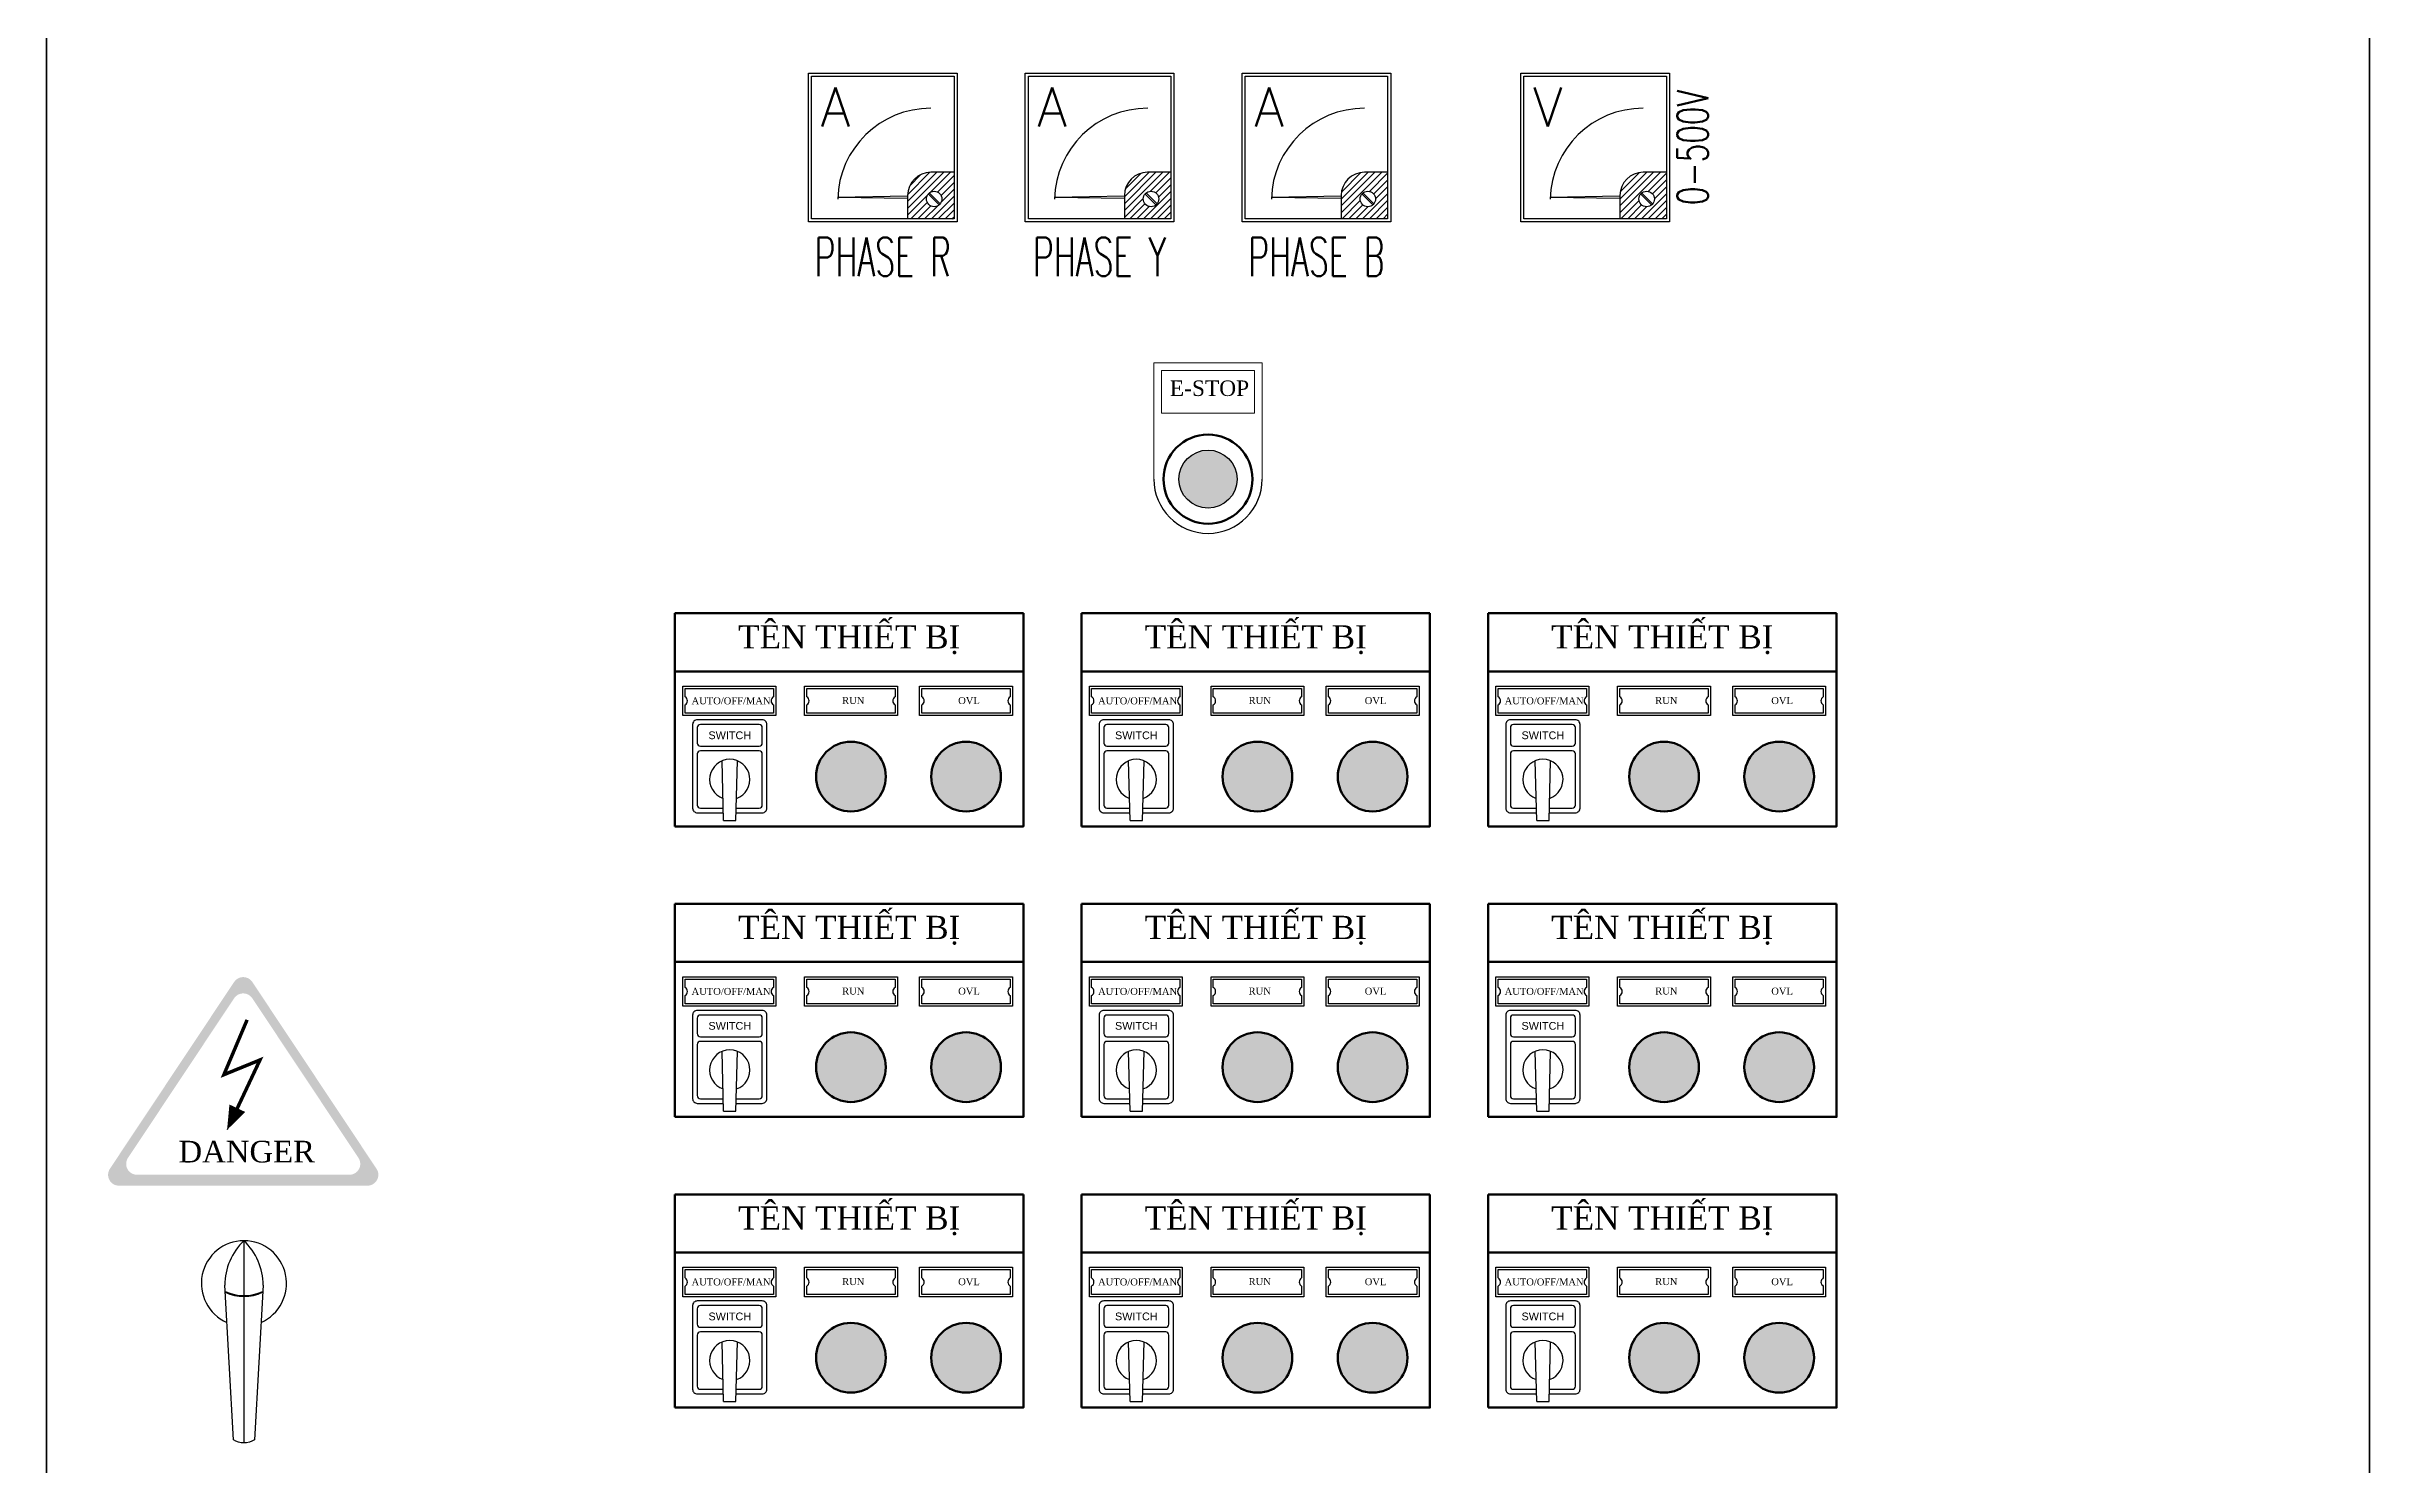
# Model space of a CAD drawing. Header units: millimetres. Extents: x 0 to 19177, y 0 to 12100.
# Drawn here: x 17900 to 18650, y 10877 to 11334 of the extents above; entities that cross this region are included whole.
import ezdxf
from ezdxf.enums import TextEntityAlignment as Align

# ---------------------------------------------------------------- set-up
doc = ezdxf.new("R2010")
doc.units = ezdxf.units.MM
doc.header["$MEASUREMENT"] = 0
for name, color, linetype in [('accessory', 9, 'Continuous'), ('BHT Line', 7, 'Continuous'), ('BHT Text', 2, 'Continuous'), ('CHANGE', 4, 'Continuous'), ('TBD', 2, 'Continuous'), ('text', 2, 'Continuous'), ('wire', 3, 'Continuous')]:
    doc.layers.add(name, color=color, linetype=linetype)
doc.layers.add('KICH THUOC', color=6, linetype='Continuous', lineweight=13)
doc.layers.add('NetDam', color=7, linetype='Continuous', lineweight=35)
doc.styles.add('SIMPLEX', font='SIMPLEX.shx', dxfattribs={"width": 0.7})
doc.styles.get("Standard").update_dxf_attribs({"font": 'arial.ttf'})
doc.styles.add('style1', font='times.ttf', dxfattribs={"height": 50})
doc.styles.add('Title', font='')
doc.styles.get('Title').set_extended_font_data('VNI-Helve')

# ---------------------------------------------------------------- blocks, each defined once
blk = doc.blocks.new('hand 1-1')
at = {"layer": 'CHANGE', "linetype": 'Continuous'}
for p, q in [((0, 27.5), (0, -8)), ((0, -8.5), (0, -103))]:
    blk.add_line(p, q, dxfattribs=at)
for points in [[(12.4, -1.2, 0.206672), (0, 27.5, 0.206672), (-12.4, -1.2)], [(12.4, -1.2), (6.8, -101, -0.292118), (-6.8, -101), (-12.4, -1.2)]]:
    blk.add_lwpolyline(points, format="xyb", dxfattribs=at)
for centre, radius, start, end in [((0, 0), 27.5, 293.6723, 246.3277), ((0, 20.3), 28.2, 244.5758, 295.4242), ((0, 20.3), 28.7, 245.1164, 294.8836)]:
    blk.add_arc(centre, radius, start, end, dxfattribs=at)
blk = doc.blocks.new('A$C7A565C56')
at = {"layer": 'CHANGE'}
h = blk.add_hatch(dxfattribs=at)
h.set_pattern_fill('ANSI31', color=256, scale=25, style=0)
h.set_pattern_definition([(45, (-4454.082, -2376.7422), (-2.2097087, 2.2097087), [])])
h.paths.add_polyline_path([(46, 32), (31, 32, 0.414214), (16, 17), (16, 2), (46, 2)])
h.paths.add_polyline_path([(38.2, 14.8, -1), (28.2, 14.8, -1)], flags=16)
for p, q in [((46, 32), (31, 32)), ((16, 16.5), (-29.1, 15.7)), ((16, 15), (-29.1, 15.7)), ((16, 17), (16, 2)), ((29.3, 18), (36.4, 10.9)), ((30, 18.7), (37.1, 11.6))]:
    blk.add_line(p, q, dxfattribs=at)
for points in [[(-48, 96), (48, 96), (48, 0), (-48, 0)], [(-46, 94), (46, 94), (46, 2), (-46, 2)]]:
    blk.add_lwpolyline(points, close=True, dxfattribs=at)
blk.add_circle((33.2, 14.8), 5, dxfattribs=at)
for centre, radius, start, end in [((30.8, 13.4), 59.9, 89.7689, 178.7099), ((31, 17), 15, 90, 180)]:
    blk.add_arc(centre, radius, start, end, dxfattribs=at)
at = {"layer": 'text', "style": 'SIMPLEX'}
blk.add_text('A', height=25, dxfattribs=at).set_placement((-40.2, 61.6))
blk = doc.blocks.new('Meter A-96')
blk.add_blockref('A$C7A565C56', (48, 0))
blk = doc.blocks.new('A$C0DD7342E')
at = {"layer": 'CHANGE'}
h = blk.add_hatch(dxfattribs=at)
h.set_pattern_fill('ANSI31', color=256, scale=25, style=0)
h.set_pattern_definition([(45, (-4454.082, -2472.7422), (-2.2097087, 2.2097087), [])])
h.paths.add_polyline_path([(46, -64), (31, -64, 0.414214), (16, -79), (16, -94), (46, -94)])
h.paths.add_polyline_path([(38.2, -81.2, -1), (28.2, -81.2, -1)], flags=16)
for p, q in [((46, -64), (31, -64)), ((16, -79.5), (-29.1, -80.3)), ((16, -81), (-29.1, -80.3)), ((16, -79), (16, -94)), ((29.3, -78), (36.4, -85.1)), ((30, -77.3), (37.1, -84.4))]:
    blk.add_line(p, q, dxfattribs=at)
for points in [[(-48, 0), (48, 0), (48, -96), (-48, -96)], [(-46, -2), (46, -2), (46, -94), (-46, -94)]]:
    blk.add_lwpolyline(points, close=True, dxfattribs=at)
blk.add_circle((33.2, -81.2), 5, dxfattribs=at)
for centre, radius, start, end in [((30.8, -82.6), 59.9, 89.7689, 178.7099), ((31, -79), 15, 90, 180)]:
    blk.add_arc(centre, radius, start, end, dxfattribs=at)
at = {"layer": 'text', "linetype": 'ByBlock', "style": 'SIMPLEX'}
blk.add_text('V', height=25, dxfattribs=at).set_placement((-40.2, -34.4))
blk = doc.blocks.new('SWITCH1')
at = {"layer": 'CHANGE'}
for p, q in [((-4, -26.5), (-5, 12)), ((4, -26.5), (5, 12)), ((-4, -26.5), (4, -26.5))]:
    blk.add_line(p, q, dxfattribs=at)
for points in [[(4.1, -21.5), (21, -21.5, 0.414214), (24, -18.5), (24, 35.5, 0.414214), (21, 38.5), (-21, 38.5, 0.414214), (-24, 35.5), (-24, -18.5, 0.414214), (-21, -21.5), (-4.1, -21.5)], [(4.2, -18.5), (19, -18.5, 0.414214), (21, -16.5), (21, 16.5, 0.414214), (19, 18.5), (-19, 18.5, 0.414214), (-21, 16.5), (-21, -16.5, 0.414214), (-19, -18.5), (-4.2, -18.5)]]:
    blk.add_lwpolyline(points, format="xyb", dxfattribs=at)
blk.add_lwpolyline([(-21, 23.5, 0.414214), (-19, 21.5), (19, 21.5, 0.414214), (21, 23.5), (21, 33.5, 0.414214), (19, 35.5), (-19, 35.5, 0.414214), (-21, 33.5)], format="xyb", close=True, dxfattribs=at)
blk.add_arc((0, 0), 13, 289.5999, 250.4001, dxfattribs=at)
at = {"layer": 'text', "style": 'Title'}
blk.add_text('SWITCH', height=5, dxfattribs=at).set_placement((0, 28.5), align=Align.MIDDLE_CENTER)

msp = doc.modelspace()

# ---------------------------------------------------------------- hatches: boundary and pattern name
h = msp.add_hatch(color=1)
h.dxf.hatch_style = 1
h.paths.add_polyline_path([(18266.09, 11194.74, 1), (18284.84, 11194.74, 1)])
at = {"lineweight": 200}
h = msp.add_hatch(color=2, dxfattribs=at)
h.dxf.hatch_style = 1
h.paths.add_polyline_path([(18186.12, 11098.75, 1), (18208.62, 11098.75, 1)])
h.paths.add_polyline_path([(18156.73, 11120.91), (18164.87, 11120.91), (18164.87, 11125.71), (18156.73, 11125.71)], flags=9)
h = msp.add_hatch(color=2, dxfattribs=at)
h.dxf.hatch_style = 1
h.paths.add_polyline_path([(18317.37, 11098.75, 1), (18339.87, 11098.75, 1)])
h.paths.add_polyline_path([(18287.98, 11120.91), (18296.12, 11120.91), (18296.12, 11125.71), (18287.98, 11125.71)], flags=9)
h = msp.add_hatch(color=2, dxfattribs=at)
h.dxf.hatch_style = 1
h.paths.add_polyline_path([(18448.62, 11098.75, 1), (18471.12, 11098.75, 1)])
h.paths.add_polyline_path([(18419.23, 11120.91), (18427.37, 11120.91), (18427.37, 11125.71), (18419.23, 11125.71)], flags=9)
h = msp.add_hatch(color=3, dxfattribs=at)
h.dxf.hatch_style = 1
h.paths.add_polyline_path([(18148.94, 11098.75, 1), (18171.44, 11098.75, 1)])
h = msp.add_hatch(color=3, dxfattribs=at)
h.dxf.hatch_style = 1
h.paths.add_polyline_path([(18280.19, 11098.75, 1), (18302.69, 11098.75, 1)])
h = msp.add_hatch(color=3, dxfattribs=at)
h.dxf.hatch_style = 1
h.paths.add_polyline_path([(18411.44, 11098.75, 1), (18433.94, 11098.75, 1)])
h = msp.add_hatch(color=2, dxfattribs=at)
h.dxf.hatch_style = 1
h.paths.add_polyline_path([(18186.12, 11005, 1), (18208.62, 11005, 1)])
h.paths.add_polyline_path([(18156.73, 11027.16), (18164.87, 11027.16), (18164.87, 11031.96), (18156.73, 11031.96)], flags=9)
h = msp.add_hatch(color=2, dxfattribs=at)
h.dxf.hatch_style = 1
h.paths.add_polyline_path([(18317.37, 11005, 1), (18339.87, 11005, 1)])
h.paths.add_polyline_path([(18287.98, 11027.16), (18296.12, 11027.16), (18296.12, 11031.96), (18287.98, 11031.96)], flags=9)
h = msp.add_hatch(color=2, dxfattribs=at)
h.dxf.hatch_style = 1
h.paths.add_polyline_path([(18448.62, 11005, 1), (18471.12, 11005, 1)])
h.paths.add_polyline_path([(18419.23, 11027.16), (18427.37, 11027.16), (18427.37, 11031.96), (18419.23, 11031.96)], flags=9)
h = msp.add_hatch(color=3, dxfattribs=at)
h.dxf.hatch_style = 1
h.paths.add_polyline_path([(18148.94, 11005, 1), (18171.44, 11005, 1)])
h = msp.add_hatch(color=3, dxfattribs=at)
h.dxf.hatch_style = 1
h.paths.add_polyline_path([(18280.19, 11005, 1), (18302.69, 11005, 1)])
h = msp.add_hatch(color=3, dxfattribs=at)
h.dxf.hatch_style = 1
h.paths.add_polyline_path([(18411.44, 11005, 1), (18433.94, 11005, 1)])
h = msp.add_hatch(color=2, dxfattribs=at)
h.dxf.hatch_style = 1
h.paths.add_polyline_path([(18186.12, 10911.25, 1), (18208.62, 10911.25, 1)])
h.paths.add_polyline_path([(18156.73, 10933.41), (18164.87, 10933.41), (18164.87, 10938.21), (18156.73, 10938.21)], flags=9)
h = msp.add_hatch(color=2, dxfattribs=at)
h.dxf.hatch_style = 1
h.paths.add_polyline_path([(18317.37, 10911.25, 1), (18339.87, 10911.25, 1)])
h.paths.add_polyline_path([(18287.98, 10933.41), (18296.12, 10933.41), (18296.12, 10938.21), (18287.98, 10938.21)], flags=9)
h = msp.add_hatch(color=2, dxfattribs=at)
h.dxf.hatch_style = 1
h.paths.add_polyline_path([(18448.62, 10911.25, 1), (18471.12, 10911.25, 1)])
h.paths.add_polyline_path([(18419.23, 10933.41), (18427.37, 10933.41), (18427.37, 10938.21), (18419.23, 10938.21)], flags=9)
h = msp.add_hatch(color=3, dxfattribs=at)
h.dxf.hatch_style = 1
h.paths.add_polyline_path([(18148.94, 10911.25, 1), (18171.44, 10911.25, 1)])
h = msp.add_hatch(color=3, dxfattribs=at)
h.dxf.hatch_style = 1
h.paths.add_polyline_path([(18280.19, 10911.25, 1), (18302.69, 10911.25, 1)])
h = msp.add_hatch(color=3, dxfattribs=at)
h.dxf.hatch_style = 1
h.paths.add_polyline_path([(18411.44, 10911.25, 1), (18433.94, 10911.25, 1)])
at = {"layer": 'BHT Line', "ltscale": 15}
h = msp.add_hatch(color=2, dxfattribs=at)
h.paths.add_polyline_path([(18007.03, 10972.22, -0.598749), (18004.12, 10966.77), (17923.87, 10966.77, -0.598749), (17920.95, 10972.22), (17961.07, 11032.51, -0.5357), (17966.91, 11032.51)])
h.paths.add_polyline_path([(17966.91, 11027.25, 0.5357), (17961.07, 11027.25), (17926.79, 10975.73, 0.598749), (17929.71, 10970.28), (17998.28, 10970.28, 0.598749), (18001.19, 10975.73)], flags=16)

# ---------------------------------------------------------------- linework, layer by layer
at = {"lineweight": 200}
for p, q in [((18103.38, 11132.69), (18103.38, 11151.44)), ((18103.38, 11151.44), (18215.88, 11151.44)), ((18215.88, 11151.44), (18215.88, 11132.69)), ((18234.63, 11132.69), (18234.63, 11151.44)), ((18234.63, 11151.44), (18347.13, 11151.44)), ((18347.13, 11151.44), (18347.13, 11132.69)), ((18365.88, 11132.69), (18365.88, 11151.44)), ((18365.88, 11151.44), (18478.38, 11151.44)), ((18478.38, 11151.44), (18478.38, 11132.69)), ((18103.38, 11038.94), (18103.38, 11057.69)), ((18103.38, 11057.69), (18215.88, 11057.69)), ((18215.88, 11057.69), (18215.88, 11038.94)), ((18234.63, 11038.94), (18234.63, 11057.69)), ((18234.63, 11057.69), (18347.13, 11057.69)), ((18347.13, 11057.69), (18347.13, 11038.94)), ((18365.88, 11038.94), (18365.88, 11057.69)), ((18365.88, 11057.69), (18478.38, 11057.69)), ((18478.38, 11057.69), (18478.38, 11038.94)), ((18103.38, 10945.19), (18103.38, 10963.94)), ((18103.38, 10963.94), (18215.88, 10963.94)), ((18215.88, 10963.94), (18215.88, 10945.19)), ((18234.63, 10945.19), (18234.63, 10963.94)), ((18234.63, 10963.94), (18347.13, 10963.94)), ((18347.13, 10963.94), (18347.13, 10945.19)), ((18365.88, 10945.19), (18365.88, 10963.94)), ((18365.88, 10963.94), (18478.38, 10963.94)), ((18478.38, 10963.94), (18478.38, 10945.19))]:
    msp.add_line(p, q, dxfattribs=at)
for points in [[(18103.38, 11082.69), (18215.88, 11082.69), (18215.88, 11132.69), (18103.38, 11132.69)], [(18234.63, 11082.69), (18347.13, 11082.69), (18347.13, 11132.69), (18234.63, 11132.69)], [(18365.88, 11082.69), (18478.38, 11082.69), (18478.38, 11132.69), (18365.88, 11132.69)], [(18103.38, 10988.94), (18215.88, 10988.94), (18215.88, 11038.94), (18103.38, 11038.94)], [(18234.63, 10988.94), (18347.13, 10988.94), (18347.13, 11038.94), (18234.63, 11038.94)], [(18365.88, 10988.94), (18478.38, 10988.94), (18478.38, 11038.94), (18365.88, 11038.94)], [(18103.38, 10895.19), (18215.88, 10895.19), (18215.88, 10945.19), (18103.38, 10945.19)], [(18234.63, 10895.19), (18347.13, 10895.19), (18347.13, 10945.19), (18234.63, 10945.19)], [(18365.88, 10895.19), (18478.38, 10895.19), (18478.38, 10945.19), (18365.88, 10945.19)]]:
    msp.add_lwpolyline(points, close=True, dxfattribs=at)
at = {"color": 1, "lineweight": 211}
msp.add_circle((18275.47, 11194.74), 14.38, dxfattribs=at)
at = {"color": 1}
msp.add_circle((18275.47, 11194.74), 9.37, dxfattribs=at)
at = {"lineweight": 200}
for centre in [(18160.19, 11098.75), (18197.37, 11098.75), (18291.44, 11098.75), (18328.62, 11098.75), (18422.69, 11098.75), (18459.87, 11098.75), (18160.19, 11005), (18197.37, 11005), (18291.44, 11005), (18328.62, 11005), (18422.69, 11005), (18459.87, 11005), (18160.19, 10911.25), (18197.37, 10911.25), (18291.44, 10911.25), (18328.62, 10911.25), (18422.69, 10911.25), (18459.87, 10911.25)]:
    msp.add_circle(centre, 11.25, dxfattribs=at)
at = {"color": 0}
msp.add_arc((18275.47, 11194.74), 17.5, 180, 0, dxfattribs=at)
at = {"layer": 'BHT Line', "color": 1, "ltscale": 15}
msp.add_line((17969.41, 11007.33), (17958.78, 10984.76), dxfattribs=at)
at = {"layer": 'BHT Line', "color": 1, "ltscale": 15, "const_width": 1.12}
msp.add_lwpolyline([(17965.24, 11020.27), (17957.75, 11002.57), (17969.41, 11007.33), (17962.08, 10991.75)], dxfattribs=at)
at = {"layer": 'BHT Line', "color": 1, "ltscale": 15}
msp.add_lwpolyline([(17958.78, 10984.76, 0, 5.61, 0), (17958.78, 10984.76, 0, 5.61, 0), (17962.08, 10991.75, 5.61, 5.61, 0)], format="xyseb", dxfattribs=at)
at = {"layer": 'KICH THUOC', "color": 0}
msp.add_lwpolyline([(18292.97, 11194.74), (18292.97, 11232.24), (18257.97, 11232.24), (18257.97, 11194.74)], dxfattribs=at)
msp.add_lwpolyline([(18260.47, 11216.05), (18290.47, 11216.05), (18290.47, 11229.74), (18260.47, 11229.74)], close=True, dxfattribs=at)
at = {"layer": 'NetDam', "color": 0}
msp.add_lwpolyline([(17900.47, 11735.24), (18650.47, 11735.24), (18650.47, 10135.24), (17900.47, 10135.24)], close=True, dxfattribs=at)
at = {"layer": 'TBD', "color": 0}
for points in [[(18105.91, 11127.93), (18135.91, 11127.93), (18135.91, 11118.43), (18105.91, 11118.43)], [(18145.19, 11127.93), (18175.19, 11127.93), (18175.19, 11118.43), (18145.19, 11118.43)], [(18182.37, 11127.93), (18212.37, 11127.93), (18212.37, 11118.43), (18182.37, 11118.43)], [(18237.16, 11127.93), (18267.16, 11127.93), (18267.16, 11118.43), (18237.16, 11118.43)], [(18276.44, 11127.93), (18306.44, 11127.93), (18306.44, 11118.43), (18276.44, 11118.43)], [(18313.62, 11127.93), (18343.62, 11127.93), (18343.62, 11118.43), (18313.62, 11118.43)], [(18368.41, 11127.93), (18398.41, 11127.93), (18398.41, 11118.43), (18368.41, 11118.43)], [(18407.69, 11127.93), (18437.69, 11127.93), (18437.69, 11118.43), (18407.69, 11118.43)], [(18444.87, 11127.93), (18474.87, 11127.93), (18474.87, 11118.43), (18444.87, 11118.43)], [(18105.91, 11034.18), (18135.91, 11034.18), (18135.91, 11024.68), (18105.91, 11024.68)], [(18145.19, 11034.18), (18175.19, 11034.18), (18175.19, 11024.68), (18145.19, 11024.68)], [(18182.37, 11034.18), (18212.37, 11034.18), (18212.37, 11024.68), (18182.37, 11024.68)], [(18237.16, 11034.18), (18267.16, 11034.18), (18267.16, 11024.68), (18237.16, 11024.68)], [(18276.44, 11034.18), (18306.44, 11034.18), (18306.44, 11024.68), (18276.44, 11024.68)], [(18313.62, 11034.18), (18343.62, 11034.18), (18343.62, 11024.68), (18313.62, 11024.68)], [(18368.41, 11034.18), (18398.41, 11034.18), (18398.41, 11024.68), (18368.41, 11024.68)], [(18407.69, 11034.18), (18437.69, 11034.18), (18437.69, 11024.68), (18407.69, 11024.68)], [(18444.87, 11034.18), (18474.87, 11034.18), (18474.87, 11024.68), (18444.87, 11024.68)], [(18105.91, 10940.43), (18135.91, 10940.43), (18135.91, 10930.93), (18105.91, 10930.93)], [(18145.19, 10940.43), (18175.19, 10940.43), (18175.19, 10930.93), (18145.19, 10930.93)], [(18182.37, 10940.43), (18212.37, 10940.43), (18212.37, 10930.93), (18182.37, 10930.93)], [(18237.16, 10940.43), (18267.16, 10940.43), (18267.16, 10930.93), (18237.16, 10930.93)], [(18276.44, 10940.43), (18306.44, 10940.43), (18306.44, 10930.93), (18276.44, 10930.93)], [(18313.62, 10940.43), (18343.62, 10940.43), (18343.62, 10930.93), (18313.62, 10930.93)], [(18368.41, 10940.43), (18398.41, 10940.43), (18398.41, 10930.93), (18368.41, 10930.93)], [(18407.69, 10940.43), (18437.69, 10940.43), (18437.69, 10930.93), (18407.69, 10930.93)], [(18444.87, 10940.43), (18474.87, 10940.43), (18474.87, 10930.93), (18444.87, 10930.93)]]:
    msp.add_lwpolyline(points, close=True, dxfattribs=at)
for points in [[(18106.66, 11124.48), (18106.66, 11127.18), (18135.16, 11127.18), (18135.16, 11124.48)], [(18145.94, 11124.48), (18145.94, 11127.18), (18174.44, 11127.18), (18174.44, 11124.48)], [(18183.12, 11124.48), (18183.12, 11127.18), (18211.62, 11127.18), (18211.62, 11124.48)], [(18237.91, 11124.48), (18237.91, 11127.18), (18266.41, 11127.18), (18266.41, 11124.48)], [(18277.19, 11124.48), (18277.19, 11127.18), (18305.69, 11127.18), (18305.69, 11124.48)], [(18314.37, 11124.48), (18314.37, 11127.18), (18342.87, 11127.18), (18342.87, 11124.48)], [(18369.16, 11124.48), (18369.16, 11127.18), (18397.66, 11127.18), (18397.66, 11124.48)], [(18408.44, 11124.48), (18408.44, 11127.18), (18436.94, 11127.18), (18436.94, 11124.48)], [(18445.62, 11124.48), (18445.62, 11127.18), (18474.12, 11127.18), (18474.12, 11124.48)], [(18135.16, 11121.88), (18135.16, 11119.18), (18106.66, 11119.18), (18106.66, 11121.88)], [(18174.44, 11121.88), (18174.44, 11119.18), (18145.94, 11119.18), (18145.94, 11121.88)], [(18211.62, 11121.88), (18211.62, 11119.18), (18183.12, 11119.18), (18183.12, 11121.88)], [(18266.41, 11121.88), (18266.41, 11119.18), (18237.91, 11119.18), (18237.91, 11121.88)], [(18305.69, 11121.88), (18305.69, 11119.18), (18277.19, 11119.18), (18277.19, 11121.88)], [(18342.87, 11121.88), (18342.87, 11119.18), (18314.37, 11119.18), (18314.37, 11121.88)], [(18397.66, 11121.88), (18397.66, 11119.18), (18369.16, 11119.18), (18369.16, 11121.88)], [(18436.94, 11121.88), (18436.94, 11119.18), (18408.44, 11119.18), (18408.44, 11121.88)], [(18474.12, 11121.88), (18474.12, 11119.18), (18445.62, 11119.18), (18445.62, 11121.88)], [(18106.66, 11030.73), (18106.66, 11033.43), (18135.16, 11033.43), (18135.16, 11030.73)], [(18145.94, 11030.73), (18145.94, 11033.43), (18174.44, 11033.43), (18174.44, 11030.73)], [(18183.12, 11030.73), (18183.12, 11033.43), (18211.62, 11033.43), (18211.62, 11030.73)], [(18237.91, 11030.73), (18237.91, 11033.43), (18266.41, 11033.43), (18266.41, 11030.73)], [(18277.19, 11030.73), (18277.19, 11033.43), (18305.69, 11033.43), (18305.69, 11030.73)], [(18314.37, 11030.73), (18314.37, 11033.43), (18342.87, 11033.43), (18342.87, 11030.73)], [(18369.16, 11030.73), (18369.16, 11033.43), (18397.66, 11033.43), (18397.66, 11030.73)], [(18408.44, 11030.73), (18408.44, 11033.43), (18436.94, 11033.43), (18436.94, 11030.73)], [(18445.62, 11030.73), (18445.62, 11033.43), (18474.12, 11033.43), (18474.12, 11030.73)], [(18135.16, 11028.13), (18135.16, 11025.43), (18106.66, 11025.43), (18106.66, 11028.13)], [(18174.44, 11028.13), (18174.44, 11025.43), (18145.94, 11025.43), (18145.94, 11028.13)], [(18211.62, 11028.13), (18211.62, 11025.43), (18183.12, 11025.43), (18183.12, 11028.13)], [(18266.41, 11028.13), (18266.41, 11025.43), (18237.91, 11025.43), (18237.91, 11028.13)], [(18305.69, 11028.13), (18305.69, 11025.43), (18277.19, 11025.43), (18277.19, 11028.13)], [(18342.87, 11028.13), (18342.87, 11025.43), (18314.37, 11025.43), (18314.37, 11028.13)], [(18397.66, 11028.13), (18397.66, 11025.43), (18369.16, 11025.43), (18369.16, 11028.13)], [(18436.94, 11028.13), (18436.94, 11025.43), (18408.44, 11025.43), (18408.44, 11028.13)], [(18474.12, 11028.13), (18474.12, 11025.43), (18445.62, 11025.43), (18445.62, 11028.13)], [(18106.66, 10936.98), (18106.66, 10939.68), (18135.16, 10939.68), (18135.16, 10936.98)], [(18145.94, 10936.98), (18145.94, 10939.68), (18174.44, 10939.68), (18174.44, 10936.98)], [(18183.12, 10936.98), (18183.12, 10939.68), (18211.62, 10939.68), (18211.62, 10936.98)], [(18237.91, 10936.98), (18237.91, 10939.68), (18266.41, 10939.68), (18266.41, 10936.98)], [(18277.19, 10936.98), (18277.19, 10939.68), (18305.69, 10939.68), (18305.69, 10936.98)], [(18314.37, 10936.98), (18314.37, 10939.68), (18342.87, 10939.68), (18342.87, 10936.98)], [(18369.16, 10936.98), (18369.16, 10939.68), (18397.66, 10939.68), (18397.66, 10936.98)], [(18408.44, 10936.98), (18408.44, 10939.68), (18436.94, 10939.68), (18436.94, 10936.98)], [(18445.62, 10936.98), (18445.62, 10939.68), (18474.12, 10939.68), (18474.12, 10936.98)], [(18135.16, 10934.38), (18135.16, 10931.68), (18106.66, 10931.68), (18106.66, 10934.38)], [(18174.44, 10934.38), (18174.44, 10931.68), (18145.94, 10931.68), (18145.94, 10934.38)], [(18211.62, 10934.38), (18211.62, 10931.68), (18183.12, 10931.68), (18183.12, 10934.38)], [(18266.41, 10934.38), (18266.41, 10931.68), (18237.91, 10931.68), (18237.91, 10934.38)], [(18305.69, 10934.38), (18305.69, 10931.68), (18277.19, 10931.68), (18277.19, 10934.38)], [(18342.87, 10934.38), (18342.87, 10931.68), (18314.37, 10931.68), (18314.37, 10934.38)], [(18397.66, 10934.38), (18397.66, 10931.68), (18369.16, 10931.68), (18369.16, 10934.38)], [(18436.94, 10934.38), (18436.94, 10931.68), (18408.44, 10931.68), (18408.44, 10934.38)], [(18474.12, 10934.38), (18474.12, 10931.68), (18445.62, 10931.68), (18445.62, 10934.38)]]:
    msp.add_lwpolyline(points, dxfattribs=at)
for centre, start, end in [((18105.91, 11123.18), 300, 60), ((18135.91, 11123.18), 120, 240), ((18145.19, 11123.18), 300, 60), ((18175.19, 11123.18), 120, 240), ((18182.37, 11123.18), 300, 60), ((18212.37, 11123.18), 120, 240), ((18237.16, 11123.18), 300, 60), ((18267.16, 11123.18), 120, 240), ((18276.44, 11123.18), 300, 60), ((18306.44, 11123.18), 120, 240), ((18313.62, 11123.18), 300, 60), ((18343.62, 11123.18), 120, 240), ((18368.41, 11123.18), 300, 60), ((18398.41, 11123.18), 120, 240), ((18407.69, 11123.18), 300, 60), ((18437.69, 11123.18), 120, 240), ((18444.87, 11123.18), 300, 60), ((18474.87, 11123.18), 120, 240), ((18105.91, 11029.43), 300, 60), ((18135.91, 11029.43), 120, 240), ((18145.19, 11029.43), 300, 60), ((18175.19, 11029.43), 120, 240), ((18182.37, 11029.43), 300, 60), ((18212.37, 11029.43), 120, 240), ((18237.16, 11029.43), 300, 60), ((18267.16, 11029.43), 120, 240), ((18276.44, 11029.43), 300, 60), ((18306.44, 11029.43), 120, 240), ((18313.62, 11029.43), 300, 60), ((18343.62, 11029.43), 120, 240), ((18368.41, 11029.43), 300, 60), ((18398.41, 11029.43), 120, 240), ((18407.69, 11029.43), 300, 60), ((18437.69, 11029.43), 120, 240), ((18444.87, 11029.43), 300, 60), ((18474.87, 11029.43), 120, 240), ((18105.91, 10935.68), 300, 60), ((18135.91, 10935.68), 120, 240), ((18145.19, 10935.68), 300, 60), ((18175.19, 10935.68), 120, 240), ((18182.37, 10935.68), 300, 60), ((18212.37, 10935.68), 120, 240), ((18237.16, 10935.68), 300, 60), ((18267.16, 10935.68), 120, 240), ((18276.44, 10935.68), 300, 60), ((18306.44, 10935.68), 120, 240), ((18313.62, 10935.68), 300, 60), ((18343.62, 10935.68), 120, 240), ((18368.41, 10935.68), 300, 60), ((18398.41, 10935.68), 120, 240), ((18407.69, 10935.68), 300, 60), ((18437.69, 10935.68), 120, 240), ((18444.87, 10935.68), 300, 60), ((18474.87, 10935.68), 120, 240)]:
    msp.add_arc(centre, 1.5, start, end, dxfattribs=at)

# ---------------------------------------------------------------- block references
at = {"xscale": 0.5, "yscale": 0.5, "zscale": 0.5}
msp.add_blockref('hand 1-1', (17964.22, 10935.24), dxfattribs=at)
at = {"layer": 'accessory', "xscale": 0.5, "yscale": 0.5, "zscale": 0.5}
msp.add_blockref('A$C0DD7342E', (18400.47, 11325.74), dxfattribs=at)
at = {"layer": 'text', "linetype": 'ByBlock', "xscale": 0.5, "yscale": 0.5, "zscale": 0.5}
for p in [(18146.47, 11277.74), (18216.47, 11277.74), (18286.47, 11277.74)]:
    msp.add_blockref('Meter A-96', p, dxfattribs=at)
at = {"layer": 'wire', "xscale": 0.5, "yscale": 0.5, "zscale": 0.5}
for p in [(18121.08, 11097.83), (18252.33, 11097.83), (18383.58, 11097.83), (18121.08, 11004.08), (18252.33, 11004.08), (18383.58, 11004.08), (18121.08, 10910.33), (18252.33, 10910.33), (18383.58, 10910.33)]:
    msp.add_blockref('SWITCH1', p, dxfattribs=at)

# ---------------------------------------------------------------- texts
at = {"color": 0, "lineweight": 5, "insert": (18288.75, 11226.57), "char_height": 5, "width": 54.3209, "attachment_point": 3}
msp.add_mtext('{\\fTimes New Roman|b0|i0|c0|p18;E-STOP}', dxfattribs=at)
at = {"char_height": 7.5, "width": 112.5, "attachment_point": 5}
for insert in [(18159.63, 11142.89), (18290.88, 11142.89), (18422.13, 11142.89), (18159.63, 11049.14), (18290.88, 11049.14), (18422.13, 11049.14), (18159.63, 10955.39), (18290.88, 10955.39), (18422.13, 10955.39)]:
    msp.add_mtext('{\\fTimes New Roman|b0|i0|c0|p18;TÊN THIẾT BỊ}', dxfattribs=dict(at, insert=insert))
at = {"color": 0, "char_height": 2.25, "attachment_point": 1}
for s, width, insert in [('{\\fTimes New Roman|b0|i0|c0|p18;\\C256;AUTO/OFF/MAN}', 35.9017, (18108.74, 11124.33)), ('\\pi9.75333;{\\fTimes New Roman|b0|i0|c0|p18;\\C256;RUN}', 26.4172, (18147.59, 11124.44)), ('\\pi14.631;{\\fTimes New Roman|b0|i0|c0|p18;\\C256;OVL}', 35.9017, (18180.19, 11124.4)), ('{\\fTimes New Roman|b0|i0|c0|p18;\\C256;AUTO/OFF/MAN}', 35.9017, (18239.99, 11124.33)), ('\\pi9.75333;{\\fTimes New Roman|b0|i0|c0|p18;\\C256;RUN}', 26.4172, (18278.84, 11124.44)), ('\\pi14.631;{\\fTimes New Roman|b0|i0|c0|p18;\\C256;OVL}', 35.9017, (18311.44, 11124.4)), ('{\\fTimes New Roman|b0|i0|c0|p18;\\C256;AUTO/OFF/MAN}', 35.9017, (18371.24, 11124.33)), ('\\pi9.75333;{\\fTimes New Roman|b0|i0|c0|p18;\\C256;RUN}', 26.4172, (18410.09, 11124.44)), ('\\pi14.631;{\\fTimes New Roman|b0|i0|c0|p18;\\C256;OVL}', 35.9017, (18442.69, 11124.4)), ('{\\fTimes New Roman|b0|i0|c0|p18;\\C256;AUTO/OFF/MAN}', 35.9017, (18108.74, 11030.58)), ('\\pi9.75333;{\\fTimes New Roman|b0|i0|c0|p18;\\C256;RUN}', 26.4172, (18147.59, 11030.69)), ('\\pi14.631;{\\fTimes New Roman|b0|i0|c0|p18;\\C256;OVL}', 35.9017, (18180.19, 11030.65)), ('{\\fTimes New Roman|b0|i0|c0|p18;\\C256;AUTO/OFF/MAN}', 35.9017, (18239.99, 11030.58)), ('\\pi9.75333;{\\fTimes New Roman|b0|i0|c0|p18;\\C256;RUN}', 26.4172, (18278.84, 11030.69)), ('\\pi14.631;{\\fTimes New Roman|b0|i0|c0|p18;\\C256;OVL}', 35.9017, (18311.44, 11030.65)), ('{\\fTimes New Roman|b0|i0|c0|p18;\\C256;AUTO/OFF/MAN}', 35.9017, (18371.24, 11030.58)), ('\\pi9.75333;{\\fTimes New Roman|b0|i0|c0|p18;\\C256;RUN}', 26.4172, (18410.09, 11030.69)), ('\\pi14.631;{\\fTimes New Roman|b0|i0|c0|p18;\\C256;OVL}', 35.9017, (18442.69, 11030.65)), ('{\\fTimes New Roman|b0|i0|c0|p18;\\C256;AUTO/OFF/MAN}', 35.9017, (18108.74, 10936.83)), ('\\pi9.75333;{\\fTimes New Roman|b0|i0|c0|p18;\\C256;RUN}', 26.4172, (18147.59, 10936.94)), ('\\pi14.631;{\\fTimes New Roman|b0|i0|c0|p18;\\C256;OVL}', 35.9017, (18180.19, 10936.9)), ('{\\fTimes New Roman|b0|i0|c0|p18;\\C256;AUTO/OFF/MAN}', 35.9017, (18239.99, 10936.83)), ('\\pi9.75333;{\\fTimes New Roman|b0|i0|c0|p18;\\C256;RUN}', 26.4172, (18278.84, 10936.94)), ('\\pi14.631;{\\fTimes New Roman|b0|i0|c0|p18;\\C256;OVL}', 35.9017, (18311.44, 10936.9)), ('{\\fTimes New Roman|b0|i0|c0|p18;\\C256;AUTO/OFF/MAN}', 35.9017, (18371.24, 10936.83)), ('\\pi9.75333;{\\fTimes New Roman|b0|i0|c0|p18;\\C256;RUN}', 26.4172, (18410.09, 10936.94)), ('\\pi14.631;{\\fTimes New Roman|b0|i0|c0|p18;\\C256;OVL}', 35.9017, (18442.69, 10936.9))]:
    msp.add_mtext_dynamic_manual_height_columns(s, width=width, gutter_width=20, heights=[0], dxfattribs=dict(at, insert=insert))
at = {"layer": 'BHT Text', "color": 1, "insert": (17943.1, 10981.25), "char_height": 7, "width": 93.6495, "attachment_point": 1, "style": 'style1'}
msp.add_mtext('DANGER', dxfattribs=at)
at = {"layer": 'text', "linetype": 'ByBlock', "style": 'SIMPLEX', "width": 0.7}
msp.add_text('0-500V', height=10, rotation=90, dxfattribs=at).set_placement((18426.97, 11301.74), align=Align.TOP_CENTER)
at = {"layer": 'text', "linetype": 'ByBlock', "style": 'SIMPLEX', "width": 0.6}
for s, p in [('PHASE R', (18170.47, 11272.74)), ('PHASE Y', (18240.47, 11272.74)), ('PHASE B', (18310.47, 11272.74))]:
    msp.add_text(s, height=12.5, dxfattribs=at).set_placement(p, align=Align.TOP_CENTER)

doc.saveas('drawing.dxf')
